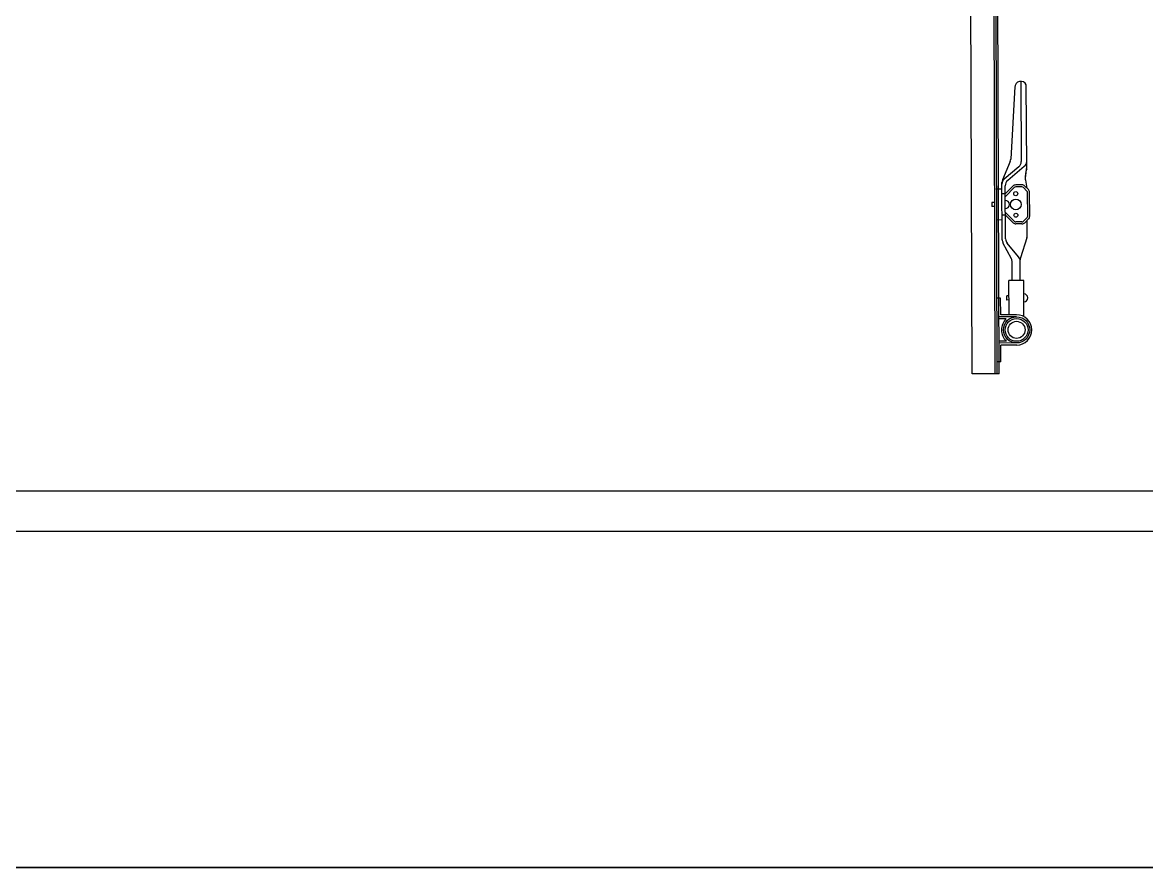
# Model space of a CAD drawing. Extents: x 758840 to 1108724, y -102573 to 143521.
# Drawn here: x 852477 to 854148, y 118032 to 119288 of the extents above; entities that cross this region are included whole.
import ezdxf

# ---------------------------------------------------------------- set-up
doc = ezdxf.new("R2010")
doc.units = 0
doc.header["$LTSCALE"] = 1000
doc.header["$MEASUREMENT"] = 0
doc.layers.add('室外柴油发电-2层', color=241, linetype='Continuous')

# ---------------------------------------------------------------- blocks, each defined once
blk = doc.blocks.new('柴发假负载')
at = {"linetype": 'Continuous', "lineweight": 25}
for p, q in [((8429993.9, -3631490.894), (8429990.612, -3630470.904)), ((8430024.611, -3630470.7), (8430027.899, -3631490.69)), ((8430027.611, -3630470.682), (8430030.899, -3631490.672)), ((8430033.899, -3631490.654), (8430030.611, -3630470.664)), ((8430057.368, -3631063.622), (8430051.367, -3631171.567)), ((8430066.253, -3631055.952), (8430066.969, -3631175.315)), ((8430075.046, -3631181.641), (8430074.323, -3631061.265)), ((8430050.591, -3631174.909), (8430038.983, -3631202.339)), ((8430063.405, -3631183.03), (8430041.773, -3631201.215)), ((8430071.442, -3631182.805), (8430046.787, -3631203.532)), ((8430074.976, -3631182.881), (8430072.953, -3631199.901)), ((8430038.252, -3631216.123), (8430029.252, -3631216.177)), ((8430038.703, -3631291.377), (8430038.193, -3631206.296)), ((8430043.697, -3631290.244), (8430043.223, -3631211.247)), ((8430043.294, -3631223.093), (8430054.469, -3631211.783)), ((8430043.319, -3631227.335), (8430056.603, -3631213.891)), ((8430067.946, -3631209.944), (8430058.701, -3631210)), ((8430067.964, -3631212.944), (8430058.719, -3631213)), ((8430075.391, -3631219.048), (8430070.091, -3631213.81)), ((8430077.5, -3631216.914), (8430072.199, -3631211.676)), ((8430073.052, -3631202.912), (8430075.244, -3631214.684)), ((8430043.294, -3631223.093), (8430038.294, -3631223.123)), ((8430076.494, -3631256.35), (8430076.283, -3631221.164)), ((8430079.494, -3631256.332), (8430079.283, -3631221.146)), ((8430026.372, -3631236.194), (8430023.372, -3631236.212)), ((8430023.372, -3631236.212), (8430023.408, -3631242.212)), ((8430026.408, -3631242.194), (8430023.408, -3631242.212)), ((8430038.528, -3631262.122), (8430029.528, -3631262.176)), ((8430043.486, -3631255.092), (8430038.486, -3631255.122)), ((8430043.46, -3631250.849), (8430056.904, -3631264.133)), ((8430043.486, -3631255.092), (8430054.796, -3631266.267)), ((8430068.001, -3631264.945), (8430059.031, -3631264.999)), ((8430075.628, -3631258.476), (8430070.117, -3631264.054)), ((8430077.762, -3631260.585), (8430072.251, -3631266.162)), ((8430075.669, -3631285.532), (8430075.533, -3631262.841)), ((8430068.019, -3631267.945), (8430059.049, -3631267.999)), ((8430052.281, -3631319.957), (8430039.824, -3631295.917)), ((8430063.061, -3631316.937), (8430046.031, -3631296.606)), ((8430075.204, -3631288.606), (8430065.848, -3631318.197)), ((8430053.568, -3631352.033), (8430053.402, -3631324.498)), ((8430065.567, -3631351.961), (8430065.383, -3631321.271)), ((8430070.567, -3631351.931), (8430048.568, -3631352.063)), ((8430048.874, -3631403.062), (8430048.568, -3631352.063)), ((8430070.891, -3631405.802), (8430070.567, -3631351.931)), ((8430036.224, -3631378.138), (8430030.224, -3631378.174)), ((8430036.374, -3631403.137), (8430036.224, -3631378.138)), ((8430048.706, -3631375.063), (8430045.706, -3631375.081)), ((8430045.742, -3631381.081), (8430045.706, -3631375.081)), ((8430048.742, -3631381.063), (8430045.742, -3631381.081)), ((8430059.891, -3631405.996), (8430033.392, -3631406.155)), ((8430044.613, -3631409.088), (8430033.41, -3631409.155)), ((8430059.873, -3631402.996), (8430036.374, -3631403.137)), ((8430044.811, -3631442.087), (8430033.608, -3631442.155)), ((8430060.125, -3631444.996), (8430033.626, -3631445.155)), ((8430060.143, -3631447.995), (8430036.644, -3631448.136)), ((8430036.794, -3631473.136), (8430036.644, -3631448.136)), ((8430036.794, -3631473.136), (8430030.794, -3631473.172)), ((8430033.899, -3631490.654), (8429993.9, -3631490.894))]:
    blk.add_line(p, q, dxfattribs=at)
for centre, radius in [((8430058.889, -3631238.999), 8), ((8430058.793, -3631223), 3), ((8430058.985, -3631254.999), 3), ((8430060.008, -3631425.496), 19.5), ((8430060.008, -3631425.496), 17), ((8430060.008, -3631425.496), 12.7)]:
    blk.add_circle(centre, radius, dxfattribs=at)
for centre, radius, start, end in [((8430066.18, -3631064.848), 8.897, 23.753065, 181.556335), ((8430041.382, -3631171.012), 10, 337.062009, 356.817986), ((8430056.969, -3631175.375), 10, 310.054156, 0.343781), ((8430065.006, -3631175.151), 10, 310.054156, 0.343781), ((8430065.046, -3631181.701), 10, 353.222332, 0.343781), ((8430065.046, -3631181.701), 10, 353.222332, 0.343781), ((8430116.092, -3631200.214), 43.335, 161.181413, 181.585983), ((8430096.593, -3631200.331), 25.725, 146.774521, 149.355287), ((8430048.193, -3631206.236), 10, 157.062009, 180.343781), ((8430048.208, -3631208.87), 10, 130.054156, 180.343781), ((8430053.222, -3631211.187), 10, 130.054156, 180.343781), ((8430058.737, -3631216), 6, 90.343781, 135.343781), ((8430058.737, -3631216), 3, 90.343781, 135.343781), ((8430067.982, -3631215.944), 6, 45.343781, 90.343781), ((8430067.982, -3631215.944), 3, 45.343781, 90.343781), ((8430082.883, -3631201.081), 10, 173.222332, 190.546066), ((8430043.39, -3631239.092), 6, 270.343781, 90.343781), ((8430073.283, -3631221.182), 3, 0.343781, 45.343781), ((8430073.283, -3631221.182), 6, 0.343781, 45.343781), ((8430059.013, -3631261.999), 6, 225.343781, 270.343781), ((8430059.013, -3631261.999), 3, 225.343781, 270.343781), ((8430067.983, -3631261.945), 3, 270.343781, 315.343781), ((8430067.983, -3631261.945), 6, 270.343781, 315.343781), ((8430073.494, -3631256.368), 3, 315.343781, 0.343781), ((8430073.494, -3631256.368), 6, 315.343781, 0.343781), ((8430048.703, -3631291.317), 10, 180.343781, 207.3921), ((8430053.696, -3631290.184), 10, 180.343781, 219.951707), ((8430065.669, -3631285.592), 10, 342.454448, 0.343781), ((8430043.403, -3631324.558), 10, 0.343781, 27.3921), ((8430055.396, -3631323.358), 10, 0.343781, 39.951707), ((8430075.383, -3631321.211), 10, 162.454448, 180.343781), ((8430070.723, -3631377.931), 6, 270.343781, 90.343781), ((8430060.008, -3631425.496), 22.5, 133.177209, 227.510353), ((8430060.008, -3631425.496), 22.5, 270.343781, 90.343781), ((8430060.008, -3631425.496), 22.5, 270.343781, 90.343781)]:
    blk.add_arc(centre, radius, start, end, dxfattribs=at)

msp = doc.modelspace()

# ---------------------------------------------------------------- linework, layer by layer
at = {"layer": '室外柴油发电-2层'}
msp.add_lwpolyline([(855827.49, 118031.98), (802327.49, 118031.98), (802327.49, 124031.98)], dxfattribs=at)
msp.add_lwpolyline([(869327.49, 124031.98), (802327.49, 124031.98), (802327.49, 118031.98), (869327.49, 118031.98)], close=True, dxfattribs=at)
at = {"layer": '室外柴油发电-2层', "linetype": 'ByBlock', "lineweight": -2}
msp.add_lwpolyline([(866977.49, 124031.99), (802477.49, 124031.99), (802477.49, 118531.99), (866977.49, 118531.99)], close=True, dxfattribs=at)
msp.add_lwpolyline([(866917.49, 119931.99), (866917.49, 123971.99), (802537.49, 123971.99), (802537.49, 118591.99), (866977.49, 118591.99)], dxfattribs=at)

# ---------------------------------------------------------------- block references
at = {"layer": '室外柴油发电-2层'}
msp.add_blockref('柴发假负载', (-7576105, 3750256.89), dxfattribs=at)

doc.saveas('drawing.dxf')
